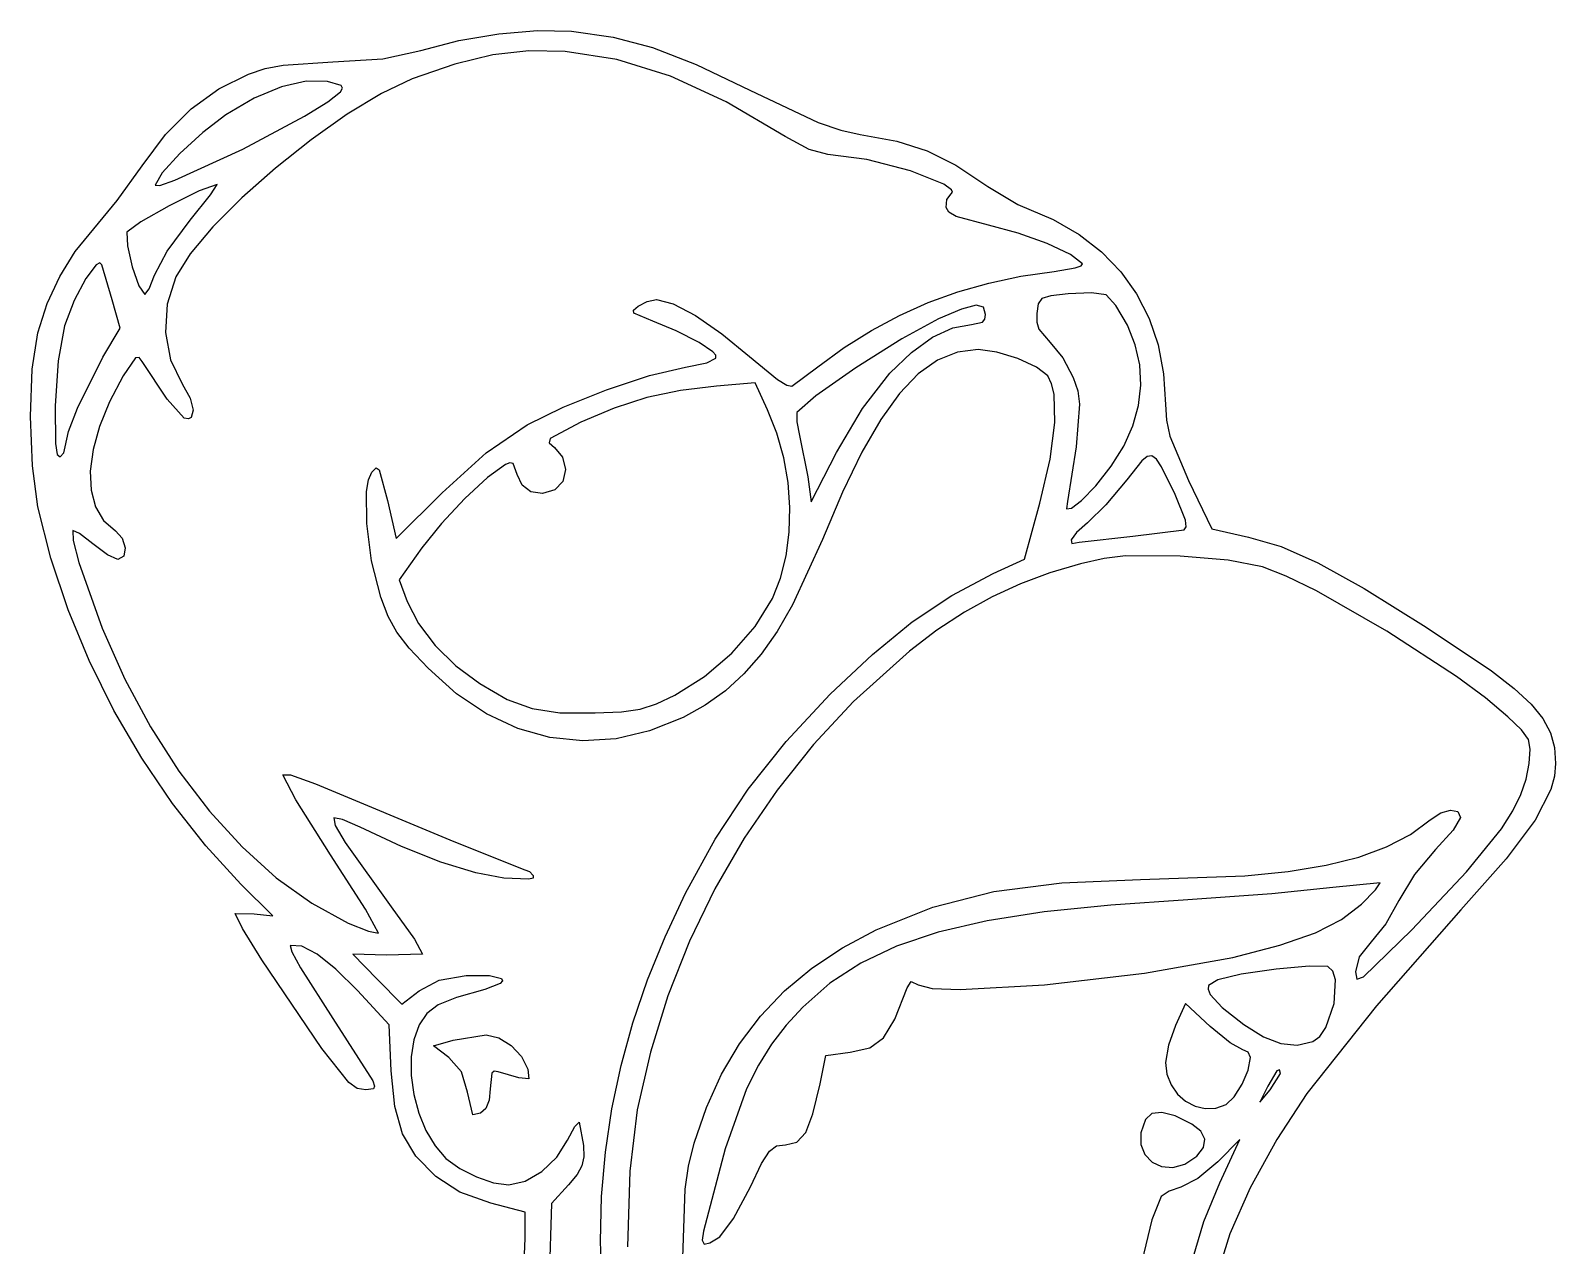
# Model space of a CAD drawing. Extents: x 8 to 127, y 9 to 168.
# Drawn here: x 8.5 to 116.1, y 82.2 to 167.8 of the extents above; entities that cross this region are included whole.
import ezdxf

# ---------------------------------------------------------------- set-up
doc = ezdxf.new("R2010")
doc.units = 0

msp = doc.modelspace()

# ---------------------------------------------------------------- linework, layer by layer
at = {"layer": 'Image'}
for p, q in [((41.523335, 167.60572), (44.252221, 167.836184)), ((44.252221, 167.836184), (46.649206, 167.786474)), ((36.023375, 166.426324), (38.700927, 167.125595)), ((38.700927, 167.125595), (41.523335, 167.60572)), ((46.649206, 167.786474), (49.579005, 167.376523)), ((49.579005, 167.376523), (52.37398, 166.63739)), ((29.809683, 165.619284), (33.335563, 165.841764)), ((33.335563, 165.841764), (36.023375, 166.426324)), ((41.098631, 166.109388), (38.410278, 165.460009)), ((43.636442, 166.399903), (41.098631, 166.109388)), ((46.192953, 166.361989), (43.636442, 166.399903)), ((49.844192, 165.796584), (46.192953, 166.361989)), ((53.623853, 164.617467), (49.844192, 165.796584)), ((52.37398, 166.63739), (55.451955, 165.430637)), ((21.772434, 163.729598), (23.867618, 164.758205)), ((23.867618, 164.758205), (25.051137, 165.148069)), ((25.051137, 165.148069), (26.301632, 165.402067)), ((26.301632, 165.402067), (29.809683, 165.619284)), ((38.410278, 165.460009), (35.402139, 164.421328)), ((57.570838, 162.809602), (53.623853, 164.617467)), ((55.451955, 165.430637), (59.230754, 163.617825)), ((19.821292, 162.308749), (21.772434, 163.729598)), ((26.190243, 163.866136), (24.26509, 163.063494)), ((27.94356, 164.270393), (26.190243, 163.866136)), ((29.432758, 164.245987), (27.94356, 164.270393)), ((30.402625, 163.953833), (29.432758, 164.245987)), ((29.461737, 162.814075), (30.346993, 163.522438)), ((30.346993, 163.522438), (30.48573, 163.769206)), ((30.48573, 163.769206), (30.402625, 163.953833)), ((35.402139, 164.421328), (33.253783, 163.39973)), ((59.230754, 163.617825), (64.042786, 161.355878)), ((24.26509, 163.063494), (22.260385, 161.892743)), ((27.818168, 161.785171), (29.461737, 162.814075)), ((33.253783, 163.39973), (30.83601, 161.931256)), ((61.724044, 160.357949), (57.570838, 162.809602)), ((18.014546, 160.495959), (19.821292, 162.308749)), ((22.260385, 161.892743), (20.636619, 160.646211)), ((23.45644, 159.47143), (27.818168, 161.785171)), ((30.83601, 161.931256), (28.292681, 160.136237)), ((16.352548, 158.291535), (18.014546, 160.495959)), ((20.636619, 160.646211), (19.020764, 159.160978)), ((63.410268, 159.455331), (61.724044, 160.357949)), ((64.042786, 161.355878), (65.642581, 160.802179)), ((65.642581, 160.802179), (67.015183, 160.50943)), ((67.015183, 160.50943), (69.602698, 160.032205)), ((18.662073, 157.279992), (23.45644, 159.47143)), ((23.45644, 159.47143), (23.45644, 159.47143)), ((28.292681, 160.136237), (25.767655, 158.135)), ((64.722651, 159.096785), (63.410268, 159.455331)), ((69.602698, 160.032205), (71.738681, 159.354174)), ((71.738681, 159.354174), (73.764716, 158.336139)), ((14.602004, 155.854731), (16.352548, 158.291535)), ((19.020764, 159.160978), (17.781145, 157.803699)), ((67.48254, 158.741119), (64.722651, 159.096785)), ((70.568607, 157.928932), (67.48254, 158.741119)), ((73.764716, 158.336139), (76.022385, 156.838901)), ((17.781145, 157.803699), (17.286089, 156.941027)), ((17.609259, 156.904572), (18.662073, 157.279992)), ((25.767655, 158.135), (23.404792, 156.047874)), ((72.907316, 157.003992), (70.568607, 157.928932)), ((17.286089, 156.941027), (17.609259, 156.904572)), ((20.384776, 156.528039), (18.27233, 155.483696)), ((19.75464, 154.45849), (21.190419, 156.243718)), ((21.662014, 156.986246), (20.384776, 156.528039)), ((21.190419, 156.243718), (21.662014, 156.986246)), ((23.404792, 156.047874), (21.347953, 153.995187)), ((73.46093, 156.606668), (72.907316, 157.003992)), ((73.130622, 155.911642), (73.425127, 156.310069)), ((73.425127, 156.310069), (73.525092, 156.443092)), ((73.525092, 156.443092), (73.46093, 156.606668)), ((76.022385, 156.838901), (78.133244, 155.575137)), ((12.94265, 153.84561), (14.602004, 155.854731)), ((18.27233, 155.483696), (16.26188, 154.348632)), ((73.082182, 155.361393), (73.130622, 155.911642)), ((73.27623, 155.013876), (73.082182, 155.361393)), ((73.774249, 154.716508), (73.27623, 155.013876)), ((78.133244, 155.575137), (80.630619, 154.506361)), ((11.644806, 152.259842), (12.94265, 153.84561)), ((16.26188, 154.348632), (15.290629, 153.618263)), ((18.13664, 152.275879), (19.75464, 154.45849)), ((21.347953, 153.995187), (19.740998, 152.097269)), ((76.069785, 154.109859), (73.774249, 154.716508)), ((78.165784, 153.554111), (76.069785, 154.109859)), ((80.630619, 154.506361), (82.452238, 153.453635)), ((15.290629, 153.618263), (15.318452, 152.655211)), ((80.213341, 152.81572), (78.165784, 153.554111)), ((81.845265, 152.045261), (80.213341, 152.81572)), ((82.452238, 153.453635), (84.042717, 152.224685)), ((10.547507, 150.496974), (11.644806, 152.259842)), ((15.318452, 152.655211), (15.657879, 151.175813)), ((17.226938, 150.57794), (18.13664, 152.275879)), ((19.740998, 152.097269), (18.727786, 150.474446)), ((82.694364, 151.393307), (81.845265, 152.045261)), ((84.042717, 152.224685), (85.398658, 150.825114)), ((13.117786, 151.311334), (12.391512, 150.347816)), ((13.374872, 151.456564), (13.117786, 151.311334)), ((13.523732, 151.316364), (13.374872, 151.456564)), ((14.245283, 148.831876), (13.523732, 151.316364)), ((15.657879, 151.175813), (16.126704, 149.81936)), ((78.341621, 150.502095), (80.690859, 150.835656)), ((80.690859, 150.835656), (82.186062, 151.099686)), ((82.186062, 151.099686), (82.596446, 151.251946)), ((82.596446, 151.251946), (82.694364, 151.393307)), ((85.398658, 150.825114), (86.516661, 149.260526)), ((9.660338, 148.574802), (10.547507, 150.496974)), ((12.391512, 150.347816), (11.570063, 148.792265)), ((16.126704, 149.81936), (16.542721, 149.225144)), ((16.542721, 149.225144), (16.85876, 149.622528)), ((16.85876, 149.622528), (17.226938, 150.57794)), ((17.226938, 150.57794), (17.226938, 150.57794)), ((18.727786, 150.474446), (18.125456, 148.548136)), ((73.907276, 149.414568), (76.082807, 150.029359)), ((76.082807, 150.029359), (78.341621, 150.502095)), ((8.992882, 146.511123), (9.660338, 148.574802)), ((11.570063, 148.792265), (10.87859, 147.011138)), ((14.822626, 146.851113), (14.245283, 148.831876)), ((18.125456, 148.548136), (18.008809, 146.542631)), ((51.340683, 148.395359), (51.992297, 148.732247)), ((51.992297, 148.732247), (52.642884, 148.872368)), ((52.642884, 148.872368), (53.816851, 148.570954)), ((53.816851, 148.570954), (55.407734, 147.732469)), ((69.777509, 147.747286), (71.807891, 148.654838)), ((71.807891, 148.654838), (73.907276, 149.414568)), ((75.184819, 148.467536), (74.171271, 148.19439)), ((75.702178, 148.336911), (75.184819, 148.467536)), ((79.564627, 148.552306), (79.473838, 147.877536)), ((79.829607, 148.926377), (79.564627, 148.552306)), ((80.467348, 149.125925), (79.829607, 148.926377)), ((81.676418, 149.277127), (80.467348, 149.125925)), ((83.336518, 149.347217), (81.676418, 149.277127)), ((84.367377, 149.195038), (83.336518, 149.347217)), ((85.048187, 148.435492), (84.367377, 149.195038)), ((86.516661, 149.260526), (87.393329, 147.536522)), ((51.03246, 148.120519), (51.340683, 148.395359)), ((51.05422, 147.902793), (51.03246, 148.120519)), ((52.380949, 147.341623), (51.05422, 147.902793)), ((55.407734, 147.732469), (57.255207, 146.455554)), ((67.808993, 146.68903), (69.777509, 147.747286)), ((72.537758, 147.505948), (69.945431, 146.08812)), ((74.171271, 148.19439), (72.537758, 147.505948)), ((75.636695, 147.259839), (75.79853, 147.478699)), ((75.847125, 147.814036), (75.702178, 148.336911)), ((75.79853, 147.478699), (75.847125, 147.814036)), ((79.473838, 147.877536), (79.474071, 147.264809)), ((85.866679, 147.045319), (85.048187, 148.435492)), ((87.393329, 147.536522), (88.025263, 145.658705)), ((8.611344, 143.946075), (8.992882, 146.511123)), ((10.87859, 147.011138), (10.436514, 144.533706)), ((13.585217, 144.796192), (14.822626, 146.851113)), ((18.008809, 146.542631), (18.368157, 144.61492)), ((54.04339, 146.660606), (52.380949, 147.341623)), ((55.663458, 145.833148), (54.04339, 146.660606)), ((57.255207, 146.455554), (59.198943, 144.838848)), ((65.895201, 145.477188), (67.808993, 146.68903)), ((72.122586, 146.207985), (73.548468, 146.869256)), ((73.548468, 146.869256), (74.876986, 147.100733)), ((74.876986, 147.100733), (75.636695, 147.259839)), ((79.474071, 147.264809), (79.608448, 146.768178)), ((79.608448, 146.768178), (80.410163, 145.839035)), ((86.422852, 145.667585), (85.866679, 147.045319)), ((56.629004, 145.183581), (55.663458, 145.833148)), ((64.028993, 144.108877), (65.895201, 145.477188)), ((69.945431, 146.08812), (66.697133, 144.038085)), ((70.631886, 145.136259), (72.122586, 146.207985)), ((75.342033, 145.342627), (73.869296, 145.15815)), ((76.651404, 145.161679), (75.342033, 145.342627)), ((80.410163, 145.839035), (81.316981, 144.758117)), ((86.736543, 144.261508), (86.422852, 145.667585)), ((88.025263, 145.658705), (88.409066, 143.632678)), ((10.436514, 144.533706), (10.214426, 141.366528)), ((11.791296, 141.196019), (13.585217, 144.796192)), ((15.894535, 144.760313), (15.01683, 143.476896)), ((16.140484, 144.786155), (15.894535, 144.760313)), ((16.374321, 144.488204), (16.140484, 144.786155)), ((18.117437, 141.845979), (16.374321, 144.488204)), ((18.368157, 144.61492), (19.193812, 142.921994)), ((54.680395, 144.104154), (56.188946, 144.409614)), ((56.188946, 144.409614), (56.821324, 144.739247)), ((56.825034, 144.941418), (56.629004, 145.183581)), ((56.821324, 144.739247), (56.825034, 144.941418)), ((59.198943, 144.838848), (61.179684, 143.220731)), ((69.108913, 143.673415), (70.631886, 145.136259)), ((72.464976, 144.596578), (71.10903, 143.633461)), ((73.869296, 145.15815), (72.464976, 144.596578)), ((78.143339, 144.702955), (76.651404, 145.161679)), ((79.460007, 144.101524), (78.143339, 144.702955)), ((81.316981, 144.758117), (82.049831, 143.377204)), ((86.809527, 142.836046), (86.736543, 144.261508)), ((8.485878, 140.604968), (8.611344, 143.946075)), ((15.01683, 143.476896), (14.060631, 141.660488)), ((49.112988, 142.493173), (52.149561, 143.497011)), ((52.149561, 143.497011), (54.680395, 144.104154)), ((61.179684, 143.220731), (61.839224, 142.822393)), ((62.19755, 142.753952), (64.028993, 144.108877)), ((66.697133, 144.038085), (63.873867, 142.071055)), ((67.185444, 141.176418), (69.108913, 143.673415)), ((69.108913, 143.673415), (69.108913, 143.673415)), ((71.10903, 143.633461), (69.781415, 142.244354)), ((80.243579, 143.492456), (79.460007, 144.101524)), ((80.521791, 142.9288), (80.243579, 143.492456)), ((82.049831, 143.377204), (82.358516, 142.428352)), ((88.409066, 143.632678), (88.541338, 141.464044)), ((19.193812, 142.921994), (19.750985, 141.910245)), ((46.071123, 141.275537), (49.112988, 142.493173)), ((54.340593, 142.457764), (51.972556, 141.950465)), ((56.877622, 142.761421), (54.340593, 142.457764)), ((59.603927, 142.978538), (56.877622, 142.761421)), ((60.486457, 141.074763), (59.603927, 142.978538)), ((61.839224, 142.822393), (62.19755, 142.753952)), ((63.873867, 142.071055), (62.556637, 140.902242)), ((69.781415, 142.244354), (68.462087, 140.404807)), ((80.699486, 142.183662), (80.521791, 142.9288)), ((80.75601, 140.192625), (80.699486, 142.183662)), ((82.358516, 142.428352), (82.487075, 141.493775)), ((86.643577, 141.400153), (86.809527, 142.836046)), ((10.214426, 141.366528), (10.250603, 138.70884)), ((11.174011, 139.552194), (11.791296, 141.196019)), ((14.060631, 141.660488), (13.355619, 139.919476)), ((19.333154, 140.487677), (18.117437, 141.845979)), ((19.750985, 141.910245), (19.965604, 141.068199)), ((19.965604, 141.068199), (19.829163, 140.544472)), ((43.524417, 140.027001), (46.071123, 141.275537)), ((49.662341, 141.209869), (47.298781, 140.206325)), ((51.972556, 141.950465), (49.662341, 141.209869)), ((61.140777, 139.42918), (60.486457, 141.074763)), ((65.349786, 138.072082), (67.185444, 141.176418)), ((82.487075, 141.493775), (82.253058, 138.48109)), ((86.240467, 139.962788), (86.643577, 141.400153)), ((88.541338, 141.464044), (88.612371, 140.352328)), ((8.61603, 137.147938), (8.485878, 140.604968)), ((13.355619, 139.919476), (12.903123, 138.28063)), ((19.626636, 140.448419), (19.333154, 140.487677)), ((19.829163, 140.544472), (19.626636, 140.448419)), ((40.639553, 138.055441), (43.524417, 140.027001)), ((47.298781, 140.206325), (45.139249, 139.065662)), ((62.556637, 140.902242), (62.534643, 140.231052)), ((62.534643, 140.231052), (62.733643, 139.273733)), ((68.462087, 140.404807), (67.131003, 138.090373)), ((80.418514, 137.606714), (80.75601, 140.192625)), ((85.601971, 138.532905), (86.240467, 139.962788)), ((88.612371, 140.352328), (88.864747, 139.235817)), ((10.936097, 138.47302), (11.174011, 139.552194)), ((45.139249, 139.065662), (45.063955, 138.762002)), ((61.621704, 137.71085), (61.140777, 139.42918)), ((62.733643, 139.273733), (63.328198, 136.359518)), ((88.864747, 139.235817), (90.18325, 136.108654)), ((10.250603, 138.70884), (10.377501, 137.945817)), ((10.377501, 137.945817), (10.583319, 137.759882)), ((10.583319, 137.759882), (10.832469, 138.059302)), ((10.832469, 138.059302), (10.936097, 138.47302)), ((10.936097, 138.47302), (10.936097, 138.47302)), ((12.903123, 138.28063), (12.704472, 136.770719)), ((37.514448, 135.242311), (40.639553, 138.055441)), ((45.063955, 138.762002), (45.4467, 138.433579)), ((45.4467, 138.433579), (46.024412, 137.74127)), ((46.024412, 137.74127), (46.223091, 136.87565)), ((61.92839, 135.953729), (61.621704, 137.71085)), ((63.566378, 134.606378), (65.349786, 138.072082)), ((67.131003, 138.090373), (65.768121, 135.276604)), ((82.253058, 138.48109), (81.631698, 134.61762)), ((84.729862, 137.119461), (85.601971, 138.532905)), ((87.267495, 137.793682), (86.89306, 137.491401)), ((87.592144, 137.833561), (87.267495, 137.793682)), ((87.90859, 137.598372), (87.592144, 137.833561)), ((9.001344, 134.235121), (8.61603, 137.147938)), ((12.704472, 136.770719), (12.760993, 135.416512)), ((32.329219, 136.147181), (32.561727, 136.685561)), ((32.561727, 136.685561), (32.861353, 136.994336)), ((32.861353, 136.994336), (33.092395, 136.863305)), ((33.092395, 136.863305), (33.676513, 134.697159)), ((41.998583, 137.240392), (40.734208, 136.322013)), ((42.309105, 137.358808), (41.998583, 137.240392)), ((42.525125, 137.298967), (42.309105, 137.358808)), ((42.809667, 136.524462), (42.525125, 137.298967)), ((46.223091, 136.87565), (46.040754, 136.042911)), ((79.69236, 134.513295), (80.418514, 137.606714)), ((83.625915, 135.731411), (84.729862, 137.119461)), ((86.89306, 137.491401), (85.828503, 136.150307)), ((88.258415, 137.075444), (87.90859, 137.598372)), ((89.224531, 135.115706), (88.258415, 137.075444)), ((32.194431, 135.324793), (32.329219, 136.147181)), ((40.734208, 136.322013), (39.127092, 134.830992)), ((43.162114, 135.76148), (42.809667, 136.524462)), ((43.791592, 135.300642), (43.162114, 135.76148)), ((46.040754, 136.042911), (45.475417, 135.449244)), ((62.059988, 134.191777), (61.92839, 135.953729)), ((63.328198, 136.359518), (63.566378, 134.606378)), ((82.631244, 134.703076), (83.625915, 135.731411)), ((83.625915, 135.731411), (83.625915, 135.731411)), ((85.828503, 136.150307), (84.353008, 134.386903)), ((90.18325, 136.108654), (91.820506, 132.693541)), ((12.760993, 135.416512), (13.074016, 134.244779)), ((32.200362, 133.074977), (32.194431, 135.324793)), ((33.676513, 134.697159), (34.272306, 132.019188)), ((34.272306, 132.019188), (37.514448, 135.242311)), ((39.127092, 134.830992), (37.481652, 133.07155)), ((44.596545, 135.182909), (43.791592, 135.300642)), ((45.475417, 135.449244), (44.596545, 135.182909)), ((65.768121, 135.276604), (64.353396, 131.939053)), ((78.5981, 130.561153), (79.69236, 134.513295)), ((81.631698, 134.61762), (81.561654, 134.105699)), ((81.918997, 134.147678), (82.631244, 134.703076)), ((89.960779, 133.301169), (89.224531, 135.115706)), ((9.921439, 130.616882), (9.001344, 134.235121)), ((13.074016, 134.244779), (13.644868, 133.282288)), ((62.015649, 132.458951), (62.059988, 134.191777)), ((81.561654, 134.105699), (81.918997, 134.147678)), ((84.353008, 134.386903), (83.040602, 133.120525)), ((11.943133, 132.369312), (11.466318, 132.586959)), ((11.466318, 132.586959), (11.489819, 131.875925)), ((12.876709, 131.633225), (11.943133, 132.369312)), ((13.644868, 133.282288), (14.474877, 132.55581)), ((14.474877, 132.55581), (14.953135, 132.025019)), ((32.544223, 130.43007), (32.200362, 133.074977)), ((37.481652, 133.07155), (36.102305, 131.347909)), ((61.794526, 130.789209), (62.015649, 132.458951)), ((82.269159, 132.441278), (81.888226, 131.921979)), ((83.040602, 133.120525), (82.269159, 132.441278)), ((86.254055, 132.187955), (89.864288, 132.613848)), ((89.864288, 132.613848), (90.01046, 132.840716)), ((90.01046, 132.840716), (89.960779, 133.301169)), ((91.820506, 132.693541), (94.417647, 132.115731)), ((11.489819, 131.875925), (11.897418, 130.310308)), ((13.917605, 130.852621), (12.876709, 131.633225)), ((14.953135, 132.025019), (15.156019, 131.351711)), ((15.156019, 131.351711), (15.062723, 130.773486)), ((36.102305, 131.347909), (34.488148, 129.08587)), ((64.353396, 131.939053), (62.246313, 127.330735)), ((81.888226, 131.921979), (81.938754, 131.659526)), ((81.938754, 131.659526), (82.461697, 131.750813)), ((82.461697, 131.750813), (86.254055, 132.187955)), ((86.254055, 132.187955), (86.254055, 132.187955)), ((94.417647, 132.115731), (96.719023, 131.439845)), ((96.719023, 131.439845), (99.297235, 130.296079)), ((11.140707, 126.989216), (9.921439, 130.616882)), ((11.897418, 130.310308), (13.545177, 125.677927)), ((14.652444, 130.527945), (13.917605, 130.852621)), ((15.062723, 130.773486), (14.652444, 130.527945)), ((33.190712, 127.88403), (32.544223, 130.43007)), ((61.395771, 129.216509), (61.794526, 130.789209)), ((76.398458, 129.531816), (78.5981, 130.561153)), ((82.55355, 130.218187), (80.394131, 129.592514)), ((84.231124, 130.596288), (82.55355, 130.218187)), ((85.730691, 130.796517), (84.231124, 130.596288)), ((89.596532, 130.77387), (85.730691, 130.796517)), ((92.975507, 130.472384), (89.596532, 130.77387)), ((95.38994, 130.024417), (92.975507, 130.472384)), ((99.297235, 130.296079), (102.566104, 128.474569)), ((60.818535, 127.774811), (61.395771, 129.216509)), ((73.485062, 127.991865), (76.398458, 129.531816)), ((80.394131, 129.592514), (78.323334, 128.824959)), ((97.074363, 129.355196), (95.38994, 130.024417)), ((99.201017, 128.3128), (97.074363, 129.355196)), ((34.488148, 129.08587), (35.068225, 127.566962)), ((78.323334, 128.824959), (76.319593, 127.902433)), ((104.170304, 125.48171), (99.201017, 128.3128)), ((102.566104, 128.474569), (106.939453, 125.765451)), ((12.633967, 123.39886), (11.140707, 126.989216)), ((33.711086, 126.519679), (33.190712, 127.88403)), ((35.068225, 127.566962), (35.86525, 126.011888)), ((59.602977, 125.811442), (60.818535, 127.774811)), ((62.246313, 127.330735), (61.158405, 125.462644)), ((70.68902, 126.128869), (73.485062, 127.991865)), ((76.319593, 127.902433), (74.36134, 126.811848)), ((34.326348, 125.401393), (33.711086, 126.519679)), ((35.86525, 126.011888), (37.034336, 124.471348)), ((67.873695, 123.841773), (70.68902, 126.128869)), ((74.36134, 126.811848), (72.427008, 125.540116)), ((13.545177, 125.677927), (15.137964, 122.090775)), ((35.209206, 124.269802), (34.326348, 125.401393)), ((57.962917, 123.934837), (59.602977, 125.811442)), ((61.158405, 125.462644), (60.019163, 123.848997)), ((72.427008, 125.540116), (70.49503, 124.074147)), ((109.07637, 122.277608), (104.170304, 125.48171)), ((106.939453, 125.765451), (111.555555, 122.676257)), ((36.532367, 122.865537), (35.209206, 124.269802)), ((37.034336, 124.471348), (38.499775, 123.031004)), ((56.031895, 122.277157), (57.962917, 123.934837)), ((60.019163, 123.848997), (58.807271, 122.462594)), ((64.902448, 121.029521), (67.873695, 123.841773)), ((70.49503, 124.074147), (66.551869, 120.507147)), ((14.376039, 119.892549), (12.633967, 123.39886)), ((38.547351, 121.065828), (36.532367, 122.865537)), ((38.499775, 123.031004), (40.185858, 121.776518)), ((111.555555, 122.676257), (113.149801, 121.440113)), ((15.137964, 122.090775), (16.945753, 118.725991)), ((40.185858, 121.776518), (42.121015, 120.665983)), ((53.943452, 120.970567), (56.031895, 122.277157)), ((58.807271, 122.462594), (57.501413, 121.276237)), ((111.123998, 120.768946), (109.07637, 122.277608)), ((40.664034, 119.649636), (38.547351, 121.065828)), ((42.121015, 120.665983), (43.885317, 120.011304)), ((52.637141, 120.351872), (53.943452, 120.970567)), ((53.943452, 120.970567), (53.943452, 120.970567)), ((57.501413, 121.276237), (56.080271, 120.262724)), ((61.79038, 117.685473), (64.902448, 121.029521)), ((66.551869, 120.507147), (63.728704, 117.479884)), ((112.697785, 119.446955), (111.123998, 120.768946)), ((113.149801, 121.440113), (114.337536, 120.336523)), ((16.341742, 116.517021), (14.376039, 119.892549)), ((42.864963, 118.620327), (40.664034, 119.649636)), ((43.885317, 120.011304), (45.836048, 119.721664)), ((45.836048, 119.721664), (48.330493, 119.706246)), ((48.330493, 119.706246), (50.181857, 119.798819)), ((50.181857, 119.798819), (51.500342, 119.987659)), ((51.500342, 119.987659), (52.637141, 120.351872)), ((56.080271, 120.262724), (54.522529, 119.394856)), ((113.66922, 118.508681), (112.697785, 119.446955)), ((114.337536, 120.336523), (115.170778, 119.310677)), ((16.945753, 118.725991), (18.943439, 115.613642)), ((45.132689, 117.981267), (42.864963, 118.620327)), ((52.16213, 118.439251), (49.798723, 117.887363)), ((54.522529, 119.394856), (52.16213, 118.439251)), ((114.153318, 117.842728), (113.66922, 118.508681)), ((115.170778, 119.310677), (115.701546, 118.307764)), ((47.449759, 117.735823), (45.132689, 117.981267)), ((49.798723, 117.887363), (47.449759, 117.735823)), ((59.119112, 114.323337), (61.79038, 117.685473)), ((63.728704, 117.479884), (61.15202, 114.262299)), ((114.284774, 117.15229), (114.153318, 117.842728)), ((115.701546, 118.307764), (115.98186, 117.272975)), ((115.98186, 117.272975), (116.063738, 116.151497)), ((18.505896, 113.319012), (16.341742, 116.517021)), ((114.198283, 116.140562), (114.284774, 117.15229)), ((18.943439, 115.613642), (21.105918, 112.783795)), ((27.198476, 113.57855), (26.280286, 115.356036)), ((26.280286, 115.356036), (26.820317, 115.340155)), ((26.820317, 115.340155), (28.597574, 114.711203)), ((113.996408, 115.046819), (114.198283, 116.140562)), ((115.985687, 115.249885), (115.736451, 114.307215)), ((116.063738, 116.151497), (115.985687, 115.249885)), ((28.597574, 114.711203), (38.359992, 110.63941)), ((56.789348, 110.806527), (59.119112, 114.323337)), ((61.15202, 114.262299), (58.829044, 110.868006)), ((113.629424, 113.949429), (113.996408, 115.046819)), ((115.736451, 114.307215), (114.633939, 112.159026)), ((20.84332, 110.345259), (18.505896, 113.319012)), ((29.65759, 109.712033), (27.198476, 113.57855)), ((113.061266, 112.797212), (113.629424, 113.949429)), ((21.105918, 112.783795), (23.408086, 110.266517)), ((30.505593, 112.196822), (29.872963, 112.305688)), ((29.872963, 112.305688), (29.979009, 111.778222)), ((31.747216, 111.655703), (30.505593, 112.196822)), ((105.826532, 111.143133), (107.225899, 112.16756)), ((107.225899, 112.16756), (107.975697, 112.66431)), ((107.975697, 112.66431), (108.663384, 112.864635)), ((108.663384, 112.864635), (109.166096, 112.758785)), ((109.36097, 112.337009), (108.845759, 111.445279)), ((109.166096, 112.758785), (109.36097, 112.337009)), ((112.255867, 111.538987), (113.061266, 112.797212)), ((114.633939, 112.159026), (112.57523, 109.427582)), ((29.979009, 111.778222), (30.684965, 110.566469)), ((34.663657, 110.285856), (31.747216, 111.655703)), ((54.701789, 106.99846), (56.789348, 110.806527)), ((58.829044, 110.868006), (56.767002, 107.31062)), ((104.153751, 110.272579), (105.826532, 111.143133)), ((108.845759, 111.445279), (107.607062, 110.076579)), ((109.78908, 108.499797), (112.255867, 111.538987)), ((23.328834, 107.642497), (20.84332, 110.345259)), ((23.408086, 110.266517), (25.824838, 108.091873)), ((30.684965, 110.566469), (33.937101, 106.027549)), ((37.431905, 109.190806), (34.663657, 110.285856)), ((38.359992, 110.63941), (43.366249, 108.655749)), ((102.179125, 109.550037), (104.153751, 110.272579)), ((107.607062, 110.076579), (106.11971, 108.316426)), ((32.116354, 105.877692), (29.65759, 109.712033)), ((39.889804, 108.428191), (37.431905, 109.190806)), ((43.366249, 108.655749), (43.678087, 108.535613)), ((97.210612, 108.525537), (99.874223, 108.969644)), ((99.874223, 108.969644), (102.179125, 109.550037)), ((112.57523, 109.427582), (109.37935, 105.833532)), ((25.576356, 105.394513), (23.328834, 107.642497)), ((25.824838, 108.091873), (28.33107, 106.289931)), ((41.875197, 108.055651), (39.889804, 108.428191)), ((43.632061, 107.977457), (41.875197, 108.055651)), ((43.951715, 108.066727), (43.632061, 107.977457)), ((43.678087, 108.535613), (43.95542, 108.246773)), ((43.95542, 108.246773), (43.951715, 108.066727)), ((76.430608, 107.108679), (81.229946, 107.73941)), ((81.229946, 107.73941), (86.783221, 107.952308)), ((86.783221, 107.952308), (94.159863, 108.211854)), ((94.159863, 108.211854), (97.210612, 108.525537)), ((103.686463, 107.735196), (100.365148, 107.392654)), ((103.363922, 107.233709), (103.686463, 107.735196)), ((106.11971, 108.316426), (105.006817, 106.483515)), ((105.940533, 104.422421), (109.78908, 108.499797)), ((53.256492, 103.922044), (54.701789, 106.99846)), ((56.767002, 107.31062), (54.973122, 103.603755)), ((72.14948, 106.015359), (76.430608, 107.108679)), ((90.134604, 106.532492), (84.68926, 106.164387)), ((96.05024, 106.942402), (90.134604, 106.532492)), ((100.365148, 107.392654), (96.05024, 106.942402)), ((102.382982, 106.219596), (103.363922, 107.233709)), ((23.440121, 104.497944), (22.930526, 105.563113)), ((22.930526, 105.563113), (24.253441, 105.54319)), ((24.253441, 105.54319), (25.576356, 105.394513)), ((28.33107, 106.289931), (30.901678, 104.890757)), ((33.033706, 104.177558), (32.116354, 105.877692)), ((33.937101, 106.027549), (35.566317, 103.749294)), ((68.150834, 104.414693), (72.14948, 106.015359)), ((79.993426, 105.676635), (75.964962, 105.046334)), ((84.68926, 106.164387), (79.993426, 105.676635)), ((100.977411, 105.137252), (102.382982, 106.219596)), ((109.37935, 105.833532), (103.441559, 99.05497)), ((105.006817, 106.483515), (104.084818, 104.848076)), ((24.798724, 102.291281), (23.440121, 104.497944)), ((30.901678, 104.890757), (32.333041, 104.312678)), ((65.763844, 103.145071), (68.150834, 104.414693)), ((75.964962, 105.046334), (72.521729, 104.25058)), ((99.122002, 104.203969), (100.977411, 105.137252)), ((102.530034, 101.094717), (105.940533, 104.422421)), ((104.084818, 104.848076), (103.056563, 103.562672)), ((27.620515, 103.255505), (26.811976, 103.305593)), ((26.811976, 103.305593), (26.928059, 102.85919)), ((32.333041, 104.312678), (33.033706, 104.177558)), ((35.566317, 103.749294), (36.147795, 102.70554)), ((52.017511, 100.881071), (53.256492, 103.922044)), ((54.973122, 103.603755), (53.454629, 99.761027)), ((72.521729, 104.25058), (69.581585, 103.26647)), ((93.3096, 102.474135), (96.628737, 103.342134)), ((96.628737, 103.342134), (99.122002, 104.203969)), ((103.056563, 103.562672), (102.214997, 102.516052)), ((29.041858, 96.043959), (24.798724, 102.291281)), ((26.928059, 102.85919), (27.530749, 101.739278)), ((28.709644, 102.691064), (27.620515, 103.255505)), ((30.032463, 101.643612), (28.709644, 102.691064)), ((33.60193, 102.62259), (31.220794, 102.704278)), ((31.220794, 102.704278), (32.94937, 100.939903)), ((36.147795, 102.70554), (33.60193, 102.62259)), ((63.609834, 101.711858), (65.763844, 103.145071)), ((69.581585, 103.26647), (67.06239, 102.071102)), ((87.069958, 101.346657), (93.3096, 102.474135)), ((102.214997, 102.516052), (101.95984, 101.446008)), ((27.530749, 101.739278), (29.803336, 98.154948)), ((31.542072, 100.144493), (30.032463, 101.643612)), ((37.306346, 100.860906), (39.21903, 101.183515)), ((39.21903, 101.183515), (40.864361, 101.190371)), ((40.864361, 101.190371), (41.703437, 100.974498)), ((61.684005, 100.109428), (63.609834, 101.711858)), ((67.06239, 102.071102), (64.882005, 100.641572)), ((80.025001, 100.535622), (87.069958, 101.346657)), ((93.896774, 101.276732), (92.238997, 100.889982)), ((96.350496, 101.636454), (93.896774, 101.276732)), ((98.687705, 101.858372), (96.350496, 101.636454)), ((99.995943, 101.831709), (98.687705, 101.858372)), ((100.354403, 101.493062), (99.995943, 101.831709)), ((100.537143, 100.883585), (100.354403, 101.493062)), ((101.95984, 101.446008), (102.051201, 100.931095)), ((33.782235, 97.72491), (31.542072, 100.144493)), ((32.94937, 100.939903), (34.677947, 99.175529)), ((34.677947, 99.175529), (35.894274, 100.103268)), ((35.894274, 100.103268), (37.306346, 100.860906)), ((40.526072, 100.20241), (38.536617, 99.646699)), ((41.62707, 100.617858), (40.526072, 100.20241)), ((41.786508, 100.808652), (41.62707, 100.617858)), ((41.703437, 100.974498), (41.786508, 100.808652)), ((50.980721, 97.858701), (52.017511, 100.881071)), ((59.981557, 98.332155), (61.684005, 100.109428)), ((64.882005, 100.641572), (62.958289, 98.954978)), ((69.468299, 98.108813), (70.331167, 100.317019)), ((70.331167, 100.317019), (70.621595, 100.765326)), ((70.621595, 100.765326), (71.1019, 100.52754)), ((71.1019, 100.52754), (72.094421, 100.275885)), ((72.094421, 100.275885), (74.070419, 100.207195)), ((74.070419, 100.207195), (80.025001, 100.535622)), ((91.574469, 100.484025), (91.555708, 100.223563)), ((91.555708, 100.223563), (91.711183, 99.856719)), ((92.238997, 100.889982), (91.574469, 100.484025)), ((100.446518, 99.208456), (100.537143, 100.883585)), ((102.051201, 100.931095), (102.530034, 101.094717)), ((37.243401, 99.122442), (36.433913, 98.515291)), ((38.536617, 99.646699), (37.243401, 99.122442)), ((53.454629, 99.761027), (52.218751, 95.796049)), ((89.964369, 99.221556), (89.263486, 97.676854)), ((91.710066, 97.588661), (89.964369, 99.221556)), ((91.711183, 99.856719), (92.558536, 98.948593)), ((103.441559, 99.05497), (98.519237, 92.865235)), ((99.866178, 97.518948), (100.446518, 99.208456)), ((29.803336, 98.154948), (32.630576, 93.76136)), ((36.433913, 98.515291), (35.89564, 97.7109)), ((58.497692, 96.374413), (59.981557, 98.332155)), ((62.958289, 98.954978), (61.785053, 97.686519)), ((68.665731, 96.791119), (69.468299, 98.108813)), ((92.558536, 98.948593), (94.075862, 97.736721)), ((33.935516, 94.459091), (33.782235, 97.72491)), ((35.89564, 97.7109), (35.517999, 96.656907)), ((38.305348, 96.62643), (40.637914, 97.012129)), ((40.637914, 97.012129), (41.516067, 96.803482)), ((50.141997, 94.838095), (50.980721, 97.858701)), ((61.785053, 97.686519), (60.754378, 96.346156)), ((89.263486, 97.676854), (88.766211, 96.272176)), ((93.102846, 96.435428), (91.710066, 97.588661)), ((94.075862, 97.736721), (95.456433, 96.880014)), ((95.456433, 96.880014), (96.698055, 96.40014)), ((98.938233, 96.527683), (99.436775, 96.891496)), ((99.436775, 96.891496), (99.866178, 97.518948)), ((30.930362, 93.646335), (29.041858, 96.043959)), ((35.517999, 96.656907), (35.340041, 95.448681)), ((36.923248, 96.242695), (38.305348, 96.62643)), ((37.999728, 95.400223), (36.923248, 96.242695)), ((41.516067, 96.803482), (42.393001, 96.251676)), ((42.393001, 96.251676), (43.12754, 95.473267)), ((52.218751, 95.796049), (51.272714, 91.722437)), ((57.227609, 94.230576), (58.497692, 96.374413)), ((60.754378, 96.346156), (59.837542, 94.869131)), ((64.595593, 95.541918), (66.312578, 95.778061)), ((66.312578, 95.778061), (67.691235, 96.101635)), ((67.691235, 96.101635), (68.665731, 96.791119)), ((88.766211, 96.272176), (88.554856, 95.064123)), ((94.000043, 95.955765), (93.102846, 96.435428)), ((94.384439, 95.796995), (94.000043, 95.955765)), ((94.544322, 95.41527), (94.384439, 95.796995)), ((96.698055, 96.40014), (97.844174, 96.286297)), ((97.844174, 96.286297), (98.938233, 96.527683)), ((98.938233, 96.527683), (98.938233, 96.527683)), ((35.340041, 95.448681), (35.349744, 94.14585)), ((38.89324, 94.393546), (37.999728, 95.400223)), ((43.12754, 95.473267), (43.578508, 94.584813)), ((49.497214, 91.802412), (50.141997, 94.838095)), ((59.837542, 94.869131), (59.005821, 93.190688)), ((64.186095, 93.543983), (64.595593, 95.541918)), ((88.554856, 95.064123), (88.655603, 94.226271)), ((94.377822, 94.528188), (94.544322, 95.41527)), ((31.536961, 93.234891), (30.930362, 93.646335)), ((32.630576, 93.76136), (32.751512, 93.398444)), ((34.185365, 91.946879), (33.935516, 94.459091)), ((35.349744, 94.14585), (35.535092, 92.808046)), ((39.315248, 92.963707), (38.89324, 94.393546)), ((41.032008, 94.302174), (40.922169, 93.209034)), ((41.203783, 94.452743), (41.032008, 94.302174)), ((41.484109, 94.404507), (41.203783, 94.452743)), ((42.934238, 93.965948), (41.484109, 94.404507)), ((43.640514, 93.914109), (42.934238, 93.965948)), ((43.578508, 94.584813), (43.640514, 93.914109)), ((56.16651, 91.89502), (57.227609, 94.230576)), ((88.655603, 94.226271), (88.947986, 93.475289)), ((93.957755, 93.526797), (94.377822, 94.528188)), ((96.415786, 94.464228), (95.766867, 93.398129)), ((95.926353, 93.133546), (96.653141, 94.280074)), ((96.596644, 94.539115), (96.415786, 94.464228)), ((96.653141, 94.280074), (96.596644, 94.539115)), ((96.653141, 94.280074), (96.653141, 94.280074)), ((32.147694, 93.133546), (31.536961, 93.234891)), ((32.693033, 93.212057), (32.147694, 93.133546)), ((32.751512, 93.398444), (32.693033, 93.212057)), ((35.535092, 92.808046), (35.884064, 91.494898)), ((39.680211, 91.369661), (39.315248, 92.963707)), ((39.315248, 92.963707), (39.315248, 92.963707)), ((40.922169, 93.209034), (40.846327, 92.396396)), ((59.005821, 93.190688), (57.482827, 88.970518)), ((63.683352, 91.426943), (64.186095, 93.543983)), ((88.947986, 93.475289), (89.398199, 92.834571)), ((89.398199, 92.834571), (89.972436, 92.327506)), ((92.833494, 92.103611), (93.403263, 92.641728)), ((93.403263, 92.641728), (93.957755, 93.526797)), ((95.766867, 93.398129), (95.207406, 92.251603)), ((95.207406, 92.251603), (95.926353, 93.133546)), ((98.519237, 92.865235), (96.402752, 89.63504)), ((34.727996, 90.019397), (34.185365, 91.946879)), ((35.884064, 91.494898), (36.384641, 90.266037)), ((40.228909, 91.481984), (39.680211, 91.369661)), ((40.616427, 91.822471), (40.228909, 91.481984)), ((40.846327, 92.396396), (40.616427, 91.822471)), ((49.042247, 88.734812), (49.497214, 91.802412)), ((51.272714, 91.722437), (50.766925, 87.392293)), ((55.309594, 89.362116), (56.16651, 91.89502)), ((87.590801, 91.455561), (87.150111, 91.043253)), ((88.286842, 91.53777), (87.590801, 91.455561)), ((89.226786, 91.29103), (88.286842, 91.53777)), ((89.972436, 92.327506), (90.63689, 91.977486)), ((90.63689, 91.977486), (91.357755, 91.807903)), ((91.357755, 91.807903), (92.101225, 91.842147)), ((92.101225, 91.842147), (92.833494, 92.103611)), ((92.833494, 92.103611), (92.833494, 92.103611)), ((46.376439, 89.575214), (46.886887, 90.549448)), ((46.886887, 90.549448), (47.196675, 90.857182)), ((47.196675, 90.857182), (47.48869, 89.214492)), ((63.168526, 90.112647), (63.683352, 91.426943)), ((87.150111, 91.043253), (86.817291, 90.108516)), ((90.399187, 90.716493), (89.226786, 91.29103)), ((91.049243, 90.205616), (90.399187, 90.716493)), ((35.65853, 88.450915), (34.727996, 90.019397)), ((36.384641, 90.266037), (37.024806, 89.181093)), ((45.615792, 88.381427), (46.376439, 89.575214)), ((54.907105, 87.755914), (55.309594, 89.362116)), ((61.737882, 89.252997), (62.550431, 89.441272)), ((62.550431, 89.441272), (63.168526, 90.112647)), ((86.817291, 90.108516), (86.818992, 89.268677)), ((91.326703, 89.645416), (91.049243, 90.205616)), ((91.228601, 89.054934), (91.326703, 89.645416)), ((93.801868, 89.624577), (92.233049, 88.055756)), ((92.396035, 86.581656), (93.801868, 89.624577)), ((96.402752, 89.63504), (94.536351, 86.222282)), ((37.072087, 87.015704), (35.65853, 88.450915)), ((37.024806, 89.181093), (37.792538, 88.299696)), ((37.792538, 88.299696), (38.762181, 87.590816)), ((44.566496, 87.378579), (45.615792, 88.381427)), ((47.51185, 88.401738), (47.381139, 87.767272)), ((47.48869, 89.214492), (47.51185, 88.401738)), ((48.77297, 85.618457), (49.042247, 88.734812)), ((57.482827, 88.970518), (55.955606, 83.167588)), ((60.064351, 87.931983), (60.606239, 88.816866)), ((60.606239, 88.816866), (61.101435, 89.181711)), ((61.101435, 89.181711), (61.737882, 89.252997)), ((86.818992, 89.268677), (87.099816, 88.56357)), ((87.099816, 88.56357), (87.60437, 88.03303)), ((89.906451, 87.887148), (90.751966, 88.453213)), ((90.751966, 88.453213), (91.228601, 89.054934)), ((90.751966, 88.453213), (90.751966, 88.453213)), ((38.762181, 87.590816), (39.941691, 86.994693)), ((43.388076, 86.687939), (44.566496, 87.378579)), ((47.038576, 87.158826), (46.426181, 86.424128)), ((47.381139, 87.767272), (47.038576, 87.158826)), ((50.766925, 87.392293), (50.594774, 82.058601)), ((54.665106, 86.132667), (54.907105, 87.755914)), ((59.28783, 86.300584), (60.064351, 87.931983)), ((87.60437, 88.03303), (88.277257, 87.716891)), ((88.277257, 87.716891), (89.063082, 87.654985)), ((89.063082, 87.654985), (89.906451, 87.887148)), ((92.233049, 88.055756), (90.821279, 86.881055)), ((38.76782, 85.911523), (37.072087, 87.015704)), ((39.941691, 86.994693), (41.158505, 86.583842)), ((41.158505, 86.583842), (42.240057, 86.430777)), ((42.240057, 86.430777), (43.388076, 86.687939)), ((46.426181, 86.424128), (45.23855, 85.109564)), ((54.511953, 81.315507), (54.665106, 86.132667)), ((58.087751, 84.046429), (59.28783, 86.300584)), ((89.630044, 86.259793), (88.80003, 85.976497)), ((90.821279, 86.881055), (89.630044, 86.259793)), ((91.260956, 83.837112), (92.396035, 86.581656)), ((94.536351, 86.222282), (93.094974, 82.978986)), ((40.964806, 85.135779), (38.76782, 85.911523)), ((43.391609, 84.510619), (40.964806, 85.135779)), ((45.23855, 85.109564), (44.93244, 74.56949)), ((48.685259, 82.436505), (48.77297, 85.618457)), ((88.256721, 85.614351), (87.593025, 83.953734)), ((88.80003, 85.976497), (88.256721, 85.614351)), ((43.391609, 82.677294), (43.391609, 84.510619)), ((57.108822, 82.772809), (58.087751, 84.046429)), ((87.593025, 83.953734), (86.879888, 81.013829)), ((55.955606, 83.167588), (55.861567, 82.521609)), ((90.496174, 81.307939), (91.260956, 83.837112)), ((93.094974, 82.978986), (92.253562, 80.257175)), ((42.480727, 61.462466), (43.391609, 82.677294)), ((48.889808, 77.758889), (48.685259, 82.436505)), ((55.861567, 82.521609), (55.999403, 82.248366)), ((55.999403, 82.248366), (56.403645, 82.33604)), ((56.403645, 82.33604), (57.108822, 82.772809)), ((57.108822, 82.772809), (57.108822, 82.772809))]:
    msp.add_line(p, q, dxfattribs=at)

doc.saveas('drawing.dxf')
